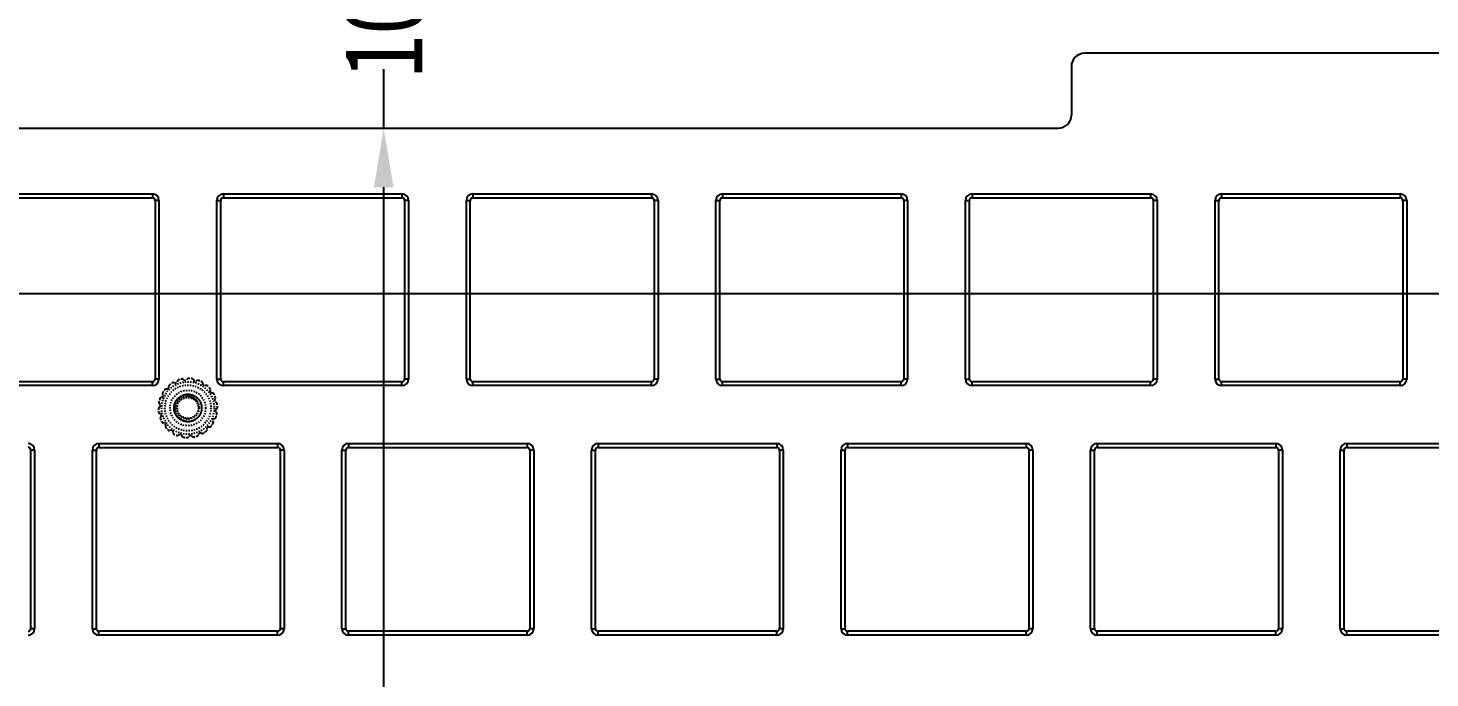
# Model space of a CAD drawing. Header units: inches. Extents: x 1466 to 2556, y -36 to 323.
# Drawn here: x 1720 to 1826.7, y 199.4 to 248.9 of the extents above; entities that cross this region are included whole.
import ezdxf

# ---------------------------------------------------------------- set-up
doc = ezdxf.new("R2010")
doc.units = ezdxf.units.IN
doc.header["$LTSCALE"] = 0.909449
doc.header["$MEASUREMENT"] = 0
doc.header["$PDMODE"] = 3
doc.header["$PDSIZE"] = 0.3125
doc.linetypes.add('HIDDEN', pattern=[0.2, 0.1, -0.1])
doc.linetypes.add('PHANTOM', pattern=[0.8, 0.45, -0.05, 0.1, -0.05, 0.1, -0.05])
doc.layers.get('0').update_dxf_attribs({"linetype": 'CONTINUOUS'})
doc.layers.get('Defpoints').update_dxf_attribs({"linetype": 'CONTINUOUS'})
doc.layers.add('DEFAULT_2', color=8, linetype='HIDDEN')
doc.layers.add('DEFAULT_3', color=7, linetype='PHANTOM')
doc.styles.get("Standard").update_dxf_attribs({"font": 'txt', "width": 0.8})
doc.dimstyles.get("Standard").update_dxf_attribs({"dimtxt": 6, "dimasz": 4.5, "dimexe": 1, "dimexo": 1, "dimgap": 0.09, "dimtad": 0, "dimzin": 1, "dimdsep": 46, "dimtxsty": 'STANDARD', "dimcen": 0.09, "dimclrd": 5, "dimclre": 5, "dimclrt": 1, "dimadec": 0, "dimazin": 0, "dimtp": 0.01, "dimtm": 0.01, "dimtfac": 1, "dimtofl": 0, "dimtmove": 0, "dimatfit": 3, "dimfxl": 1, "dimtolj": 1, "dimtzin": 4, "dimarcsym": 0})

# ---------------------------------------------------------------- blocks, each defined once
blk = doc.blocks.new('*D39')
at = {"layer": 'DEFAULT_3', "color": 3, "linetype": 'ByBlock', "lineweight": -2}
for p, q in [((1578.4, 224.46), (1578.4, 229.64)), ((1890.99, 224.46), (1890.99, 229.64)), ((1578.4, 228.64), (1573.9, 228.64)), ((1886.49, 228.64), (1582.9, 228.64))]:
    blk.add_line(p, q, dxfattribs=at)
at = {"layer": 'DEFAULT_3', "color": 3, "linetype": 'ByBlock'}
for points in [[(1582.9, 229.39), (1582.9, 227.89), (1578.4, 228.64)], [(1886.49, 229.39), (1886.49, 227.89), (1890.99, 228.64)]]:
    blk.add_solid(points, dxfattribs=at)
at = {"layer": 'Defpoints', "color": 0, "linetype": 'ByBlock'}
for p in [(1578.4, 228.64), (1578.4, 223.46), (1890.99, 223.46)]:
    blk.add_point(p, dxfattribs=at)
at = {"layer": 'DEFAULT_3', "color": 3, "linetype": 'ByBlock', "insert": (1554.21, 228.64), "char_height": 6, "attachment_point": 5}
blk.add_mtext('\\A1;312.60%%P0.10', dxfattribs=at)
blk = doc.blocks.new('*D42')
at = {"layer": 'DEFAULT_3', "color": 3, "linetype": 'ByBlock', "lineweight": -2}
for p, q in [((1747.07, 241.25), (1747.07, 245.75)), ((1737.43, 241.25), (1748.07, 241.25)), ((1747.07, 138.45), (1747.07, 236.75)), ((1733.43, 133.95), (1748.07, 133.95))]:
    blk.add_line(p, q, dxfattribs=at)
at = {"layer": 'DEFAULT_3', "color": 3, "linetype": 'ByBlock'}
for points in [[(1746.32, 236.75), (1747.82, 236.75), (1747.07, 241.25)], [(1746.32, 138.45), (1747.82, 138.45), (1747.07, 133.95)]]:
    blk.add_solid(points, dxfattribs=at)
at = {"layer": 'Defpoints', "color": 0, "linetype": 'ByBlock'}
for p in [(1736.43, 241.25), (1732.43, 133.95), (1747.07, 133.95)]:
    blk.add_point(p, dxfattribs=at)
at = {"layer": 'DEFAULT_3', "color": 3, "linetype": 'ByBlock', "insert": (1747.07, 263.04), "char_height": 6, "attachment_point": 5, "rotation": 90}
blk.add_mtext('\\A1;107.30%%P0.1', dxfattribs=at)

msp = doc.modelspace()

# ---------------------------------------------------------------- linework, layer by layer
at = {"color": 7, "linetype": 'Continuous'}
for p, q in [((1862.427, 246.947), (1800.427, 246.947)), ((1799.427, 245.947), (1799.427, 242.247)), ((1674.427, 241.247), (1798.427, 241.247)), ((1715.862, 236.247), (1729.462, 236.247)), ((1715.862, 235.947), (1729.462, 235.947)), ((1729.462, 236.247), (1729.462, 235.947)), ((1734.862, 236.247), (1734.862, 235.947)), ((1734.862, 236.247), (1748.462, 236.247)), ((1734.862, 235.947), (1748.462, 235.947)), ((1748.462, 236.247), (1748.462, 235.947)), ((1753.862, 236.247), (1753.862, 235.947)), ((1753.862, 236.247), (1767.462, 236.247)), ((1753.862, 235.947), (1767.462, 235.947)), ((1767.462, 236.247), (1767.462, 235.947)), ((1772.862, 236.247), (1772.862, 235.947)), ((1772.862, 236.247), (1786.462, 236.247)), ((1772.862, 235.947), (1786.462, 235.947)), ((1786.462, 236.247), (1786.462, 235.947)), ((1791.862, 236.247), (1805.462, 236.247)), ((1791.862, 236.247), (1791.862, 235.947)), ((1791.862, 235.947), (1805.462, 235.947)), ((1805.462, 236.247), (1805.462, 235.947)), ((1810.862, 236.247), (1824.462, 236.247)), ((1810.862, 236.247), (1810.862, 235.947)), ((1810.862, 235.947), (1824.462, 235.947)), ((1824.462, 236.247), (1824.462, 235.947)), ((1729.662, 235.747), (1729.662, 222.147)), ((1729.962, 235.747), (1729.662, 235.747)), ((1729.962, 235.747), (1729.962, 222.147)), ((1734.362, 222.147), (1734.362, 235.747)), ((1734.362, 235.747), (1734.662, 235.747)), ((1734.662, 222.147), (1734.662, 235.747)), ((1748.662, 235.747), (1748.662, 222.147)), ((1748.962, 235.747), (1748.662, 235.747)), ((1748.962, 235.747), (1748.962, 222.147)), ((1753.362, 222.147), (1753.362, 235.747)), ((1753.362, 235.747), (1753.662, 235.747)), ((1753.662, 222.147), (1753.662, 235.747)), ((1767.662, 235.747), (1767.662, 222.147)), ((1767.962, 235.747), (1767.662, 235.747)), ((1767.962, 235.747), (1767.962, 222.147)), ((1772.362, 222.147), (1772.362, 235.747)), ((1772.362, 235.747), (1772.662, 235.747)), ((1772.662, 222.147), (1772.662, 235.747)), ((1786.962, 235.747), (1786.662, 235.747)), ((1786.662, 235.747), (1786.662, 222.147)), ((1786.962, 235.747), (1786.962, 222.147)), ((1791.362, 235.747), (1791.662, 235.747)), ((1791.362, 222.147), (1791.362, 235.747)), ((1791.662, 222.147), (1791.662, 235.747)), ((1805.962, 235.747), (1805.662, 235.747)), ((1805.662, 235.747), (1805.662, 222.147)), ((1805.962, 235.747), (1805.962, 222.147)), ((1810.362, 235.747), (1810.662, 235.747)), ((1810.362, 222.147), (1810.362, 235.747)), ((1810.662, 222.147), (1810.662, 235.747)), ((1824.962, 235.747), (1824.662, 235.747)), ((1824.662, 235.747), (1824.662, 222.147)), ((1824.962, 235.747), (1824.962, 222.147)), ((1729.962, 222.147), (1729.662, 222.147)), ((1734.362, 222.147), (1734.662, 222.147)), ((1748.962, 222.147), (1748.662, 222.147)), ((1753.362, 222.147), (1753.662, 222.147)), ((1767.962, 222.147), (1767.662, 222.147)), ((1772.362, 222.147), (1772.662, 222.147)), ((1786.962, 222.147), (1786.662, 222.147)), ((1791.362, 222.147), (1791.662, 222.147)), ((1805.962, 222.147), (1805.662, 222.147)), ((1810.362, 222.147), (1810.662, 222.147)), ((1824.962, 222.147), (1824.662, 222.147)), ((1729.462, 221.947), (1715.862, 221.947)), ((1729.462, 221.647), (1715.862, 221.647)), ((1729.462, 221.647), (1729.462, 221.947)), ((1734.862, 221.647), (1734.862, 221.947)), ((1748.462, 221.947), (1734.862, 221.947)), ((1748.462, 221.647), (1734.862, 221.647)), ((1748.462, 221.647), (1748.462, 221.947)), ((1753.862, 221.647), (1753.862, 221.947)), ((1767.462, 221.947), (1753.862, 221.947)), ((1767.462, 221.647), (1753.862, 221.647)), ((1767.462, 221.647), (1767.462, 221.947)), ((1786.462, 221.947), (1772.862, 221.947)), ((1772.862, 221.647), (1772.862, 221.947)), ((1786.462, 221.647), (1772.862, 221.647)), ((1786.462, 221.647), (1786.462, 221.947)), ((1805.462, 221.947), (1791.862, 221.947)), ((1791.862, 221.647), (1791.862, 221.947)), ((1805.462, 221.647), (1791.862, 221.647)), ((1805.462, 221.647), (1805.462, 221.947)), ((1824.462, 221.947), (1810.862, 221.947)), ((1810.862, 221.647), (1810.862, 221.947)), ((1824.462, 221.647), (1810.862, 221.647)), ((1824.462, 221.647), (1824.462, 221.947)), ((1720.192, 216.747), (1720.192, 203.147)), ((1720.492, 216.747), (1720.192, 216.747)), ((1720.492, 216.747), (1720.492, 203.147)), ((1724.892, 203.147), (1724.892, 216.747)), ((1724.892, 216.747), (1725.192, 216.747)), ((1725.192, 203.147), (1725.192, 216.747)), ((1725.392, 217.247), (1725.392, 216.947)), ((1725.392, 217.247), (1738.992, 217.247)), ((1725.392, 216.947), (1738.992, 216.947)), ((1738.992, 217.247), (1738.992, 216.947)), ((1739.192, 216.747), (1739.192, 203.147)), ((1739.492, 216.747), (1739.192, 216.747)), ((1739.492, 216.747), (1739.492, 203.147)), ((1743.892, 203.147), (1743.892, 216.747)), ((1743.892, 216.747), (1744.192, 216.747)), ((1744.192, 203.147), (1744.192, 216.747)), ((1744.392, 217.247), (1744.392, 216.947)), ((1744.392, 217.247), (1757.992, 217.247)), ((1744.392, 216.947), (1757.992, 216.947)), ((1757.992, 217.247), (1757.992, 216.947)), ((1758.192, 216.747), (1758.192, 203.147)), ((1758.492, 216.747), (1758.192, 216.747)), ((1758.492, 216.747), (1758.492, 203.147)), ((1762.892, 203.147), (1762.892, 216.747)), ((1762.892, 216.747), (1763.192, 216.747)), ((1763.192, 203.147), (1763.192, 216.747)), ((1763.392, 217.247), (1763.392, 216.947)), ((1763.392, 217.247), (1776.992, 217.247)), ((1763.392, 216.947), (1776.992, 216.947)), ((1776.992, 217.247), (1776.992, 216.947)), ((1777.492, 216.747), (1777.192, 216.747)), ((1777.192, 216.747), (1777.192, 203.147)), ((1777.492, 216.747), (1777.492, 203.147)), ((1781.892, 216.747), (1782.192, 216.747)), ((1781.892, 203.147), (1781.892, 216.747)), ((1782.192, 203.147), (1782.192, 216.747)), ((1782.392, 217.247), (1795.992, 217.247)), ((1782.392, 217.247), (1782.392, 216.947)), ((1782.392, 216.947), (1795.992, 216.947)), ((1795.992, 217.247), (1795.992, 216.947)), ((1796.492, 216.747), (1796.192, 216.747)), ((1796.192, 216.747), (1796.192, 203.147)), ((1796.492, 216.747), (1796.492, 203.147)), ((1800.892, 216.747), (1801.192, 216.747)), ((1800.892, 203.147), (1800.892, 216.747)), ((1801.192, 203.147), (1801.192, 216.747)), ((1801.392, 217.247), (1814.992, 217.247)), ((1801.392, 217.247), (1801.392, 216.947)), ((1801.392, 216.947), (1814.992, 216.947)), ((1814.992, 217.247), (1814.992, 216.947)), ((1815.492, 216.747), (1815.192, 216.747)), ((1815.192, 216.747), (1815.192, 203.147)), ((1815.492, 216.747), (1815.492, 203.147)), ((1819.892, 216.747), (1820.192, 216.747)), ((1819.892, 203.147), (1819.892, 216.747)), ((1820.192, 203.147), (1820.192, 216.747)), ((1820.392, 217.247), (1833.992, 217.247)), ((1820.392, 217.247), (1820.392, 216.947)), ((1820.392, 216.947), (1833.992, 216.947)), ((1720.492, 203.147), (1720.192, 203.147)), ((1724.892, 203.147), (1725.192, 203.147)), ((1725.392, 202.647), (1725.392, 202.947)), ((1738.992, 202.947), (1725.392, 202.947)), ((1738.992, 202.647), (1738.992, 202.947)), ((1739.492, 203.147), (1739.192, 203.147)), ((1743.892, 203.147), (1744.192, 203.147)), ((1744.392, 202.647), (1744.392, 202.947)), ((1757.992, 202.947), (1744.392, 202.947)), ((1757.992, 202.647), (1757.992, 202.947)), ((1758.492, 203.147), (1758.192, 203.147)), ((1762.892, 203.147), (1763.192, 203.147)), ((1776.992, 202.947), (1763.392, 202.947)), ((1763.392, 202.647), (1763.392, 202.947)), ((1776.992, 202.647), (1776.992, 202.947)), ((1777.492, 203.147), (1777.192, 203.147)), ((1781.892, 203.147), (1782.192, 203.147)), ((1795.992, 202.947), (1782.392, 202.947)), ((1782.392, 202.647), (1782.392, 202.947)), ((1795.992, 202.647), (1795.992, 202.947)), ((1796.492, 203.147), (1796.192, 203.147)), ((1800.892, 203.147), (1801.192, 203.147)), ((1814.992, 202.947), (1801.392, 202.947)), ((1801.392, 202.647), (1801.392, 202.947)), ((1814.992, 202.647), (1814.992, 202.947)), ((1815.492, 203.147), (1815.192, 203.147)), ((1819.892, 203.147), (1820.192, 203.147)), ((1833.992, 202.947), (1820.392, 202.947)), ((1820.392, 202.647), (1820.392, 202.947)), ((1738.992, 202.647), (1725.392, 202.647)), ((1757.992, 202.647), (1744.392, 202.647)), ((1776.992, 202.647), (1763.392, 202.647)), ((1795.992, 202.647), (1782.392, 202.647)), ((1814.992, 202.647), (1801.392, 202.647)), ((1833.992, 202.647), (1820.392, 202.647))]:
    msp.add_line(p, q, dxfattribs=at)
for centre, radius, start, end in [((1800.427, 245.947), 1, 90, 180), ((1798.427, 242.247), 1, 270, 0), ((1729.462, 235.747), 0.5, 0, 90), ((1729.462, 235.747), 0.2, 0, 90), ((1734.862, 235.747), 0.5, 90, 180), ((1734.862, 235.747), 0.2, 90, 180), ((1748.462, 235.747), 0.5, 0, 90), ((1748.462, 235.747), 0.2, 0, 90), ((1753.862, 235.747), 0.5, 90, 180), ((1753.862, 235.747), 0.2, 90, 180), ((1767.462, 235.747), 0.5, 0, 90), ((1767.462, 235.747), 0.2, 0, 90), ((1772.862, 235.747), 0.5, 90, 180), ((1772.862, 235.747), 0.2, 90, 180), ((1786.462, 235.747), 0.5, 0, 90), ((1786.462, 235.747), 0.2, 0, 90), ((1791.862, 235.747), 0.5, 90, 180), ((1791.862, 235.747), 0.2, 90, 180), ((1805.462, 235.747), 0.5, 0, 90), ((1805.462, 235.747), 0.2, 0, 90), ((1810.862, 235.747), 0.5, 90, 180), ((1810.862, 235.747), 0.2, 90, 180), ((1824.462, 235.747), 0.5, 0, 90), ((1824.462, 235.747), 0.2, 0, 90), ((1729.462, 222.147), 0.5, 270, 0), ((1729.462, 222.147), 0.2, 270, 0), ((1734.862, 222.147), 0.5, 180, 270), ((1734.862, 222.147), 0.2, 180, 270), ((1748.462, 222.147), 0.5, 270, 360), ((1748.462, 222.147), 0.2, 270, 0), ((1753.862, 222.147), 0.5, 180, 270), ((1753.862, 222.147), 0.2, 180, 270), ((1767.462, 222.147), 0.5, 270, 0), ((1767.462, 222.147), 0.2, 270, 0), ((1772.862, 222.147), 0.5, 180, 270), ((1772.862, 222.147), 0.2, 180, 270), ((1786.462, 222.147), 0.5, 270, 0), ((1786.462, 222.147), 0.2, 270, 0), ((1791.862, 222.147), 0.5, 180, 270), ((1791.862, 222.147), 0.2, 180, 270), ((1805.462, 222.147), 0.5, 270, 360), ((1805.462, 222.147), 0.2, 270, 0), ((1810.862, 222.147), 0.5, 180, 270), ((1810.862, 222.147), 0.2, 180, 270), ((1824.462, 222.147), 0.5, 270, 0), ((1824.462, 222.147), 0.2, 270, 0), ((1719.992, 216.747), 0.5, 0, 90), ((1719.992, 216.747), 0.2, 0, 90), ((1725.392, 216.747), 0.5, 90, 180), ((1725.392, 216.747), 0.2, 90, 180), ((1738.992, 216.747), 0.5, 0, 90), ((1738.992, 216.747), 0.2, 0, 90), ((1744.392, 216.747), 0.5, 90, 180), ((1744.392, 216.747), 0.2, 90, 180), ((1757.992, 216.747), 0.5, 0, 90), ((1757.992, 216.747), 0.2, 0, 90), ((1763.392, 216.747), 0.5, 90, 180), ((1763.392, 216.747), 0.2, 90, 180), ((1776.992, 216.747), 0.5, 0, 90), ((1776.992, 216.747), 0.2, 0, 90), ((1782.392, 216.747), 0.5, 90, 180), ((1782.392, 216.747), 0.2, 90, 180), ((1795.992, 216.747), 0.5, 0, 90), ((1795.992, 216.747), 0.2, 0, 90), ((1801.392, 216.747), 0.5, 90, 180), ((1801.392, 216.747), 0.2, 90, 180), ((1814.992, 216.747), 0.5, 0, 90), ((1814.992, 216.747), 0.2, 0, 90), ((1820.392, 216.747), 0.5, 90, 180), ((1820.392, 216.747), 0.2, 90, 180), ((1719.992, 203.147), 0.5, 270, 0), ((1719.992, 203.147), 0.2, 270, 0), ((1725.392, 203.147), 0.5, 180, 270), ((1725.392, 203.147), 0.2, 180, 270), ((1738.992, 203.147), 0.5, 270, 0), ((1738.992, 203.147), 0.2, 270, 0), ((1744.392, 203.147), 0.5, 180, 270), ((1744.392, 203.147), 0.2, 180, 270), ((1757.992, 203.147), 0.5, 270, 360), ((1757.992, 203.147), 0.2, 270, 0), ((1763.392, 203.147), 0.5, 180, 270), ((1763.392, 203.147), 0.2, 180, 270), ((1776.992, 203.147), 0.5, 270, 0), ((1776.992, 203.147), 0.2, 270, 0), ((1782.392, 203.147), 0.5, 180, 270), ((1782.392, 203.147), 0.2, 180, 270), ((1795.992, 203.147), 0.5, 270, 360), ((1795.992, 203.147), 0.2, 270, 0), ((1801.392, 203.147), 0.5, 180, 270), ((1801.392, 203.147), 0.2, 180, 270), ((1814.992, 203.147), 0.5, 270, 360), ((1814.992, 203.147), 0.2, 270, 0), ((1820.392, 203.147), 0.5, 180, 270), ((1820.392, 203.147), 0.2, 180, 270)]:
    msp.add_arc(centre, radius, start, end, dxfattribs=at)
at = {"layer": 'DEFAULT_2', "color": 8, "linetype": 'HIDDEN'}
for p, q in [((1731.376, 222.018), (1731.33, 221.896)), ((1731.908, 222.051), (1731.802, 222.138)), ((1732.132, 222.162), (1732.047, 222.063)), ((1732.643, 222.011), (1732.573, 222.129)), ((1732.891, 222.038), (1732.778, 221.975)), ((1730.229, 221.028), (1730.272, 220.905)), ((1730.485, 221.394), (1730.615, 221.395)), ((1730.714, 221.494), (1730.715, 221.624)), ((1731.204, 221.837), (1731.074, 221.883)), ((1732.162, 220.797), (1732.162, 220.994)), ((1733.32, 221.722), (1733.294, 221.857)), ((1733.563, 221.663), (1733.434, 221.642)), ((1733.857, 221.219), (1733.879, 221.355)), ((1734.065, 221.08), (1733.937, 221.105)), ((1730.046, 220.062), (1729.942, 219.972)), ((1729.976, 220.302), (1730.058, 220.201)), ((1730.213, 220.779), (1730.084, 220.73)), ((1734.19, 220.563), (1734.257, 220.682)), ((1734.338, 220.361), (1734.226, 220.428)), ((1734.278, 219.832), (1734.383, 219.921)), ((1730.098, 219.466), (1729.986, 219.532)), ((1730.134, 219.331), (1730.067, 219.211)), ((1730.387, 218.789), (1730.259, 218.813)), ((1734.052, 218.988), (1734.095, 218.866)), ((1734.111, 219.115), (1734.24, 219.164)), ((1734.266, 219.693), (1734.348, 219.592)), ((1730.467, 218.675), (1730.445, 218.539)), ((1730.89, 218.252), (1730.762, 218.231)), ((1731.004, 218.172), (1731.03, 218.037)), ((1731.546, 217.919), (1731.433, 217.855)), ((1731.681, 217.883), (1731.752, 217.764)), ((1732.277, 217.831), (1732.193, 217.732)), ((1732.416, 217.843), (1732.523, 217.756)), ((1732.994, 217.998), (1732.948, 217.876)), ((1733.121, 218.057), (1733.25, 218.011)), ((1733.611, 218.4), (1733.609, 218.27)), ((1733.839, 218.5), (1733.709, 218.498))]:
    msp.add_line(p, q, dxfattribs=at)
for radius in [2, 1.75, 1.35, 0.85, 0.8]:
    msp.add_circle((1732.162, 219.947), radius, dxfattribs=at)
for centre, radius, start, end in [((1731.47, 221.982), 0.1, 108.78772, 159.31073), ((1732.162, 219.947), 2.25, 101.21228, 108.78772), ((1731.744, 222.056), 0.1, 50.68927, 101.21228), ((1731.971, 222.128), 0.1, 230.68927, 319.31073), ((1732.208, 222.096), 0.1, 88.78772, 139.31073), ((1732.162, 219.947), 2.25, 81.21228, 88.78772), ((1732.491, 222.072), 0.1, 30.68927, 81.21228), ((1732.729, 222.062), 0.1, 210.68927, 299.31073), ((1732.94, 221.951), 0.1, 68.78772, 119.31073), ((1732.162, 219.947), 2.25, 61.21228, 68.78772), ((1730.323, 221.061), 0.1, 148.78772, 199.31073), ((1732.162, 219.947), 2.25, 141.21228, 148.78772), ((1730.486, 221.294), 0.1, 90.68927, 141.21228), ((1730.614, 221.495), 0.1, 270.68927, 359.31073), ((1730.815, 221.623), 0.1, 128.78772, 179.31073), ((1732.162, 219.947), 2.25, 121.21228, 128.78772), ((1731.048, 221.786), 0.1, 70.68927, 121.21228), ((1731.237, 221.931), 0.1, 250.68927, 339.31073), ((1733.198, 221.831), 0.1, 10.68927, 61.21228), ((1733.418, 221.741), 0.1, 190.68927, 279.31073), ((1733.579, 221.564), 0.1, 48.78772, 99.31073), ((1732.162, 219.947), 2.25, 41.21228, 48.78772), ((1733.78, 221.363), 0.1, 350.68927, 41.21228), ((1733.956, 221.203), 0.1, 170.68927, 259.31073), ((1734.046, 220.982), 0.1, 28.78772, 79.31073), ((1732.162, 219.947), 2.25, 21.21228, 28.78772), ((1730.013, 219.901), 0.1, 130.68927, 181.21228), ((1732.162, 219.947), 2.25, 181.21228, 188.78772), ((1730.053, 220.365), 0.1, 168.78772, 219.31073), ((1732.162, 219.947), 2.25, 161.21228, 168.78772), ((1730.127, 220.639), 0.1, 110.68927, 161.21228), ((1729.981, 220.138), 0.1, 310.68927, 39.31073), ((1730.178, 220.872), 0.1, 290.68927, 19.31073), ((1734.277, 220.514), 0.1, 150.68927, 239.31073), ((1734.166, 220.725), 0.1, 330.68927, 21.21228), ((1734.287, 220.275), 0.1, 8.78772, 59.31073), ((1734.312, 219.992), 0.1, 310.68927, 1.21228), ((1732.162, 219.947), 2.25, 1.21228, 8.78772), ((1730.037, 219.618), 0.1, 188.78772, 239.31073), ((1730.158, 219.169), 0.1, 150.68927, 201.21228), ((1732.162, 219.947), 2.25, 201.21228, 208.78772), ((1730.047, 219.38), 0.1, 330.68927, 59.31073), ((1730.278, 218.911), 0.1, 208.78772, 259.31073), ((1734.147, 219.021), 0.1, 110.68927, 199.31073), ((1734.001, 218.833), 0.1, 328.78772, 19.31073), ((1734.198, 219.254), 0.1, 290.68927, 341.21228), ((1734.344, 219.756), 0.1, 130.68927, 219.31073), ((1732.162, 219.947), 2.25, 341.21228, 348.78772), ((1734.271, 219.529), 0.1, 348.78772, 39.31073), ((1730.368, 218.691), 0.1, 350.68927, 79.31073), ((1730.545, 218.53), 0.1, 170.68927, 221.21228), ((1732.162, 219.947), 2.25, 221.21228, 228.78772), ((1730.746, 218.329), 0.1, 228.78772, 279.31073), ((1730.906, 218.153), 0.1, 10.68927, 99.31073), ((1731.127, 218.063), 0.1, 190.68927, 241.21228), ((1732.162, 219.947), 2.25, 241.21228, 248.78772), ((1731.384, 217.942), 0.1, 248.78772, 299.31073), ((1731.595, 217.832), 0.1, 30.68927, 119.31073), ((1731.834, 217.822), 0.1, 210.68927, 261.21228), ((1732.353, 217.765), 0.1, 50.68927, 139.31073), ((1732.58, 217.838), 0.1, 230.68927, 281.21228), ((1732.162, 219.947), 2.25, 281.21228, 288.78772), ((1732.855, 217.911), 0.1, 288.78772, 339.31073), ((1733.088, 217.962), 0.1, 70.68927, 159.31073), ((1733.276, 218.108), 0.1, 250.68927, 301.21228), ((1732.162, 219.947), 2.25, 301.21228, 308.78772), ((1733.509, 218.271), 0.1, 308.78772, 359.31073), ((1733.711, 218.398), 0.1, 90.68927, 179.31073), ((1733.838, 218.6), 0.1, 270.68927, 321.21228), ((1732.162, 219.947), 2.25, 321.21228, 328.78772), ((1732.162, 219.947), 2.25, 261.21228, 268.78772), ((1732.117, 217.797), 0.1, 268.78772, 319.31073)]:
    msp.add_arc(centre, radius, start, end, dxfattribs=at)
for points, knots in [([(1732.162, 220.994), (1732.258, 220.994), (1732.451, 220.968), (1732.717, 220.85), (1732.943, 220.666), (1733.108, 220.426), (1733.204, 220.15), (1733.219, 219.859), (1733.156, 219.575), (1733.017, 219.319), (1732.814, 219.109), (1732.561, 218.964), (1732.326, 218.904), (1732.133, 218.896), (1731.942, 218.915), (1731.756, 218.973), (1731.588, 219.067), (1731.472, 219.154), (1731.37, 219.257), (1731.283, 219.372), (1731.212, 219.498), (1731.159, 219.633), (1731.126, 219.774), (1731.112, 219.917), (1731.117, 220.062), (1731.143, 220.204), (1731.189, 220.342), (1731.252, 220.472), (1731.333, 220.592), (1731.429, 220.7), (1731.54, 220.793), (1731.662, 220.871), (1731.793, 220.931), (1731.978, 220.986), (1732.172, 221.002), (1732.363, 220.978), (1732.549, 220.929), (1732.723, 220.84), (1732.874, 220.72), (1733.006, 220.581), (1733.133, 220.373), (1733.213, 220.093), (1733.213, 219.802), (1733.109, 219.43), (1732.791, 219.041), (1732.316, 218.879), (1731.931, 218.912), (1731.658, 219.013), (1731.423, 219.186), (1731.273, 219.378), (1731.189, 219.551), (1731.129, 219.734), (1731.107, 219.927), (1731.125, 220.119), (1731.17, 220.306), (1731.253, 220.483), (1731.369, 220.636), (1731.471, 220.739), (1731.587, 220.826), (1731.713, 220.897), (1731.848, 220.95), (1731.988, 220.983), (1732.132, 220.997), (1732.277, 220.991), (1732.419, 220.966), (1732.557, 220.921), (1732.687, 220.857), (1732.807, 220.777), (1732.915, 220.68), (1733.008, 220.57), (1733.086, 220.448), (1733.146, 220.316), (1733.188, 220.178), (1733.217, 219.987), (1733.203, 219.745), (1733.109, 219.469), (1732.943, 219.229), (1732.719, 219.043), (1732.452, 218.927), (1732.163, 218.886), (1731.875, 218.926), (1731.607, 219.042), (1731.383, 219.228), (1731.216, 219.467), (1731.122, 219.742), (1731.105, 220.033), (1731.147, 220.223), (1731.181, 220.313)], [0, 0, 0, 0, 0.0156207, 0.0312417, 0.0468618, 0.0624828, 0.0781031, 0.0937235, 0.1093442, 0.1249647, 0.1405859, 0.1562066, 0.1718275, 0.1796564, 0.187485, 0.2031064, 0.2109353, 0.2187644, 0.2265933, 0.2344223, 0.2422506, 0.2500798, 0.2579085, 0.2657376, 0.273566, 0.2813951, 0.2892239, 0.2970531, 0.304882, 0.3127109, 0.3205401, 0.328369, 0.3361983, 0.3440269, 0.3596489, 0.3674779, 0.3753061, 0.3909275, 0.3987563, 0.4065849, 0.422206, 0.4378259, 0.4534474, 0.4690682, 0.5000189, 0.5309693, 0.5465897, 0.5622108, 0.5778305, 0.5934519, 0.6012804, 0.6091092, 0.6247304, 0.6325586, 0.6403878, 0.6560103, 0.6638391, 0.6716685, 0.6794976, 0.6873268, 0.6951557, 0.7029845, 0.7108136, 0.7186426, 0.7264716, 0.7343, 0.7421292, 0.7499578, 0.7577868, 0.765615, 0.7734441, 0.7812731, 0.7891022, 0.7969311, 0.8125525, 0.8281721, 0.8437932, 0.8594143, 0.8750359, 0.8906567, 0.9062774, 0.9218976, 0.9375176, 0.9531382, 0.968758, 0.9843791, 1, 1, 1, 1]), ([(1731.476, 219.155), (1731.404, 219.218), (1731.275, 219.364), (1731.172, 219.584), (1731.126, 219.771), (1731.107, 219.963), (1731.133, 220.205), (1731.242, 220.475), (1731.421, 220.705), (1731.655, 220.879), (1731.928, 220.981), (1732.218, 221.007), (1732.504, 220.951), (1732.764, 220.82), (1732.979, 220.623), (1733.107, 220.417), (1733.173, 220.236), (1733.202, 220.094), (1733.213, 219.95), (1733.204, 219.805), (1733.174, 219.664), (1733.109, 219.482), (1733.008, 219.316), (1732.876, 219.176), (1732.763, 219.085), (1732.639, 219.011), (1732.506, 218.954), (1732.367, 218.916), (1732.223, 218.898), (1732.078, 218.9), (1731.935, 218.921), (1731.796, 218.961), (1731.621, 219.041), (1731.464, 219.156), (1731.335, 219.299), (1731.227, 219.458), (1731.153, 219.639), (1731.118, 219.828), (1731.109, 220.021), (1731.149, 220.26), (1731.252, 220.481), (1731.368, 220.634), (1731.503, 220.771), (1731.706, 220.905), (1731.984, 220.992), (1732.276, 221.002), (1732.558, 220.93), (1732.811, 220.786), (1732.981, 220.612), (1733.085, 220.45), (1733.165, 220.275), (1733.219, 220.038), (1733.207, 219.795), (1733.157, 219.609), (1733.083, 219.431), (1732.972, 219.271), (1732.833, 219.138), (1732.676, 219.026), (1732.498, 218.946), (1732.31, 218.906), (1732.166, 218.896), (1732.021, 218.906), (1731.88, 218.935), (1731.743, 218.983), (1731.615, 219.05), (1731.497, 219.134), (1731.392, 219.233), (1731.3, 219.345), (1731.202, 219.51), (1731.138, 219.694), (1731.113, 219.885), (1731.114, 220.03), (1731.136, 220.173), (1731.177, 220.312), (1731.236, 220.444), (1731.339, 220.607), (1731.474, 220.747), (1731.634, 220.855), (1731.806, 220.94), (1732.042, 221), (1732.333, 220.994), (1732.611, 220.907), (1732.856, 220.75), (1733.048, 220.53), (1733.174, 220.267), (1733.222, 219.98), (1733.197, 219.738), (1733.137, 219.555), (1733.053, 219.382), (1732.905, 219.189), (1732.748, 219.073), (1732.664, 219.027)], [0, 0, 0, 0, 0.0156096, 0.031221, 0.0390447, 0.0468683, 0.0624787, 0.0780888, 0.0936992, 0.1093098, 0.1249201, 0.1405311, 0.156141, 0.1717516, 0.1873612, 0.2029723, 0.210796, 0.2186198, 0.2264437, 0.2342675, 0.242091, 0.2499147, 0.2655261, 0.2733497, 0.2811733, 0.2889973, 0.2968212, 0.3046448, 0.3124685, 0.3202923, 0.3281163, 0.33594, 0.3437638, 0.3593756, 0.3671993, 0.3750228, 0.390634, 0.3984577, 0.4062812, 0.4218922, 0.437502, 0.4453257, 0.4531497, 0.4687598, 0.4843705, 0.499981, 0.5155915, 0.5312022, 0.5468126, 0.5546364, 0.5624603, 0.57807, 0.5936809, 0.6015045, 0.6093282, 0.6249393, 0.632763, 0.6405865, 0.6561984, 0.6640219, 0.6718457, 0.6796696, 0.6874935, 0.6953171, 0.7031409, 0.7109647, 0.7187886, 0.7266122, 0.7344359, 0.7500473, 0.7578711, 0.7656947, 0.7735183, 0.7813423, 0.7891661, 0.7969897, 0.8126009, 0.8204246, 0.8282482, 0.8438586, 0.8594686, 0.8750795, 0.8906898, 0.9063003, 0.9219107, 0.937521, 0.9531313, 0.9609552, 0.9687788, 0.9843901, 1, 1, 1, 1]), ([(1731.181, 220.313), (1731.214, 220.403), (1731.306, 220.574), (1731.51, 220.783), (1731.762, 220.93), (1732.044, 221.001), (1732.335, 220.994), (1732.613, 220.906), (1732.858, 220.748), (1733.049, 220.528), (1733.175, 220.265), (1733.222, 219.978), (1733.196, 219.736), (1733.136, 219.553), (1733.052, 219.38), (1732.933, 219.226), (1732.786, 219.101), (1732.664, 219.024), (1732.532, 218.963), (1732.394, 218.922), (1732.251, 218.9), (1732.106, 218.898), (1731.962, 218.915), (1731.823, 218.952), (1731.689, 219.008), (1731.565, 219.082), (1731.452, 219.173), (1731.352, 219.277), (1731.268, 219.395), (1731.201, 219.523), (1731.152, 219.659), (1731.122, 219.801), (1731.111, 219.945), (1731.124, 220.137), (1731.177, 220.325), (1731.266, 220.496), (1731.378, 220.653), (1731.521, 220.785), (1731.686, 220.884), (1731.863, 220.959), (1732.102, 221.006), (1732.392, 220.983), (1732.665, 220.88), (1732.977, 220.653), (1733.231, 220.22), (1733.216, 219.717), (1733.051, 219.369), (1732.861, 219.148), (1732.617, 218.989), (1732.385, 218.915), (1732.193, 218.896), (1732.001, 218.904), (1731.812, 218.951), (1731.639, 219.036), (1731.479, 219.143), (1731.342, 219.282), (1731.239, 219.445), (1731.179, 219.576), (1731.137, 219.715), (1731.115, 219.858), (1731.113, 220.003), (1731.13, 220.146), (1731.168, 220.286), (1731.224, 220.419), (1731.297, 220.544), (1731.387, 220.657), (1731.493, 220.756), (1731.61, 220.841), (1731.738, 220.908), (1731.874, 220.957), (1732.016, 220.987), (1732.16, 220.997), (1732.304, 220.988), (1732.493, 220.949), (1732.716, 220.852), (1732.941, 220.667), (1733.107, 220.428), (1733.203, 220.153), (1733.219, 219.862), (1733.157, 219.577), (1733.018, 219.321), (1732.816, 219.111), (1732.564, 218.965), (1732.281, 218.892), (1731.99, 218.9), (1731.712, 218.986), (1731.549, 219.092), (1731.476, 219.155)], [0, 0, 0, 0, 0.0156206, 0.0312417, 0.0468618, 0.0624828, 0.0781032, 0.0937235, 0.1093442, 0.1249647, 0.140586, 0.1562066, 0.1718275, 0.1796564, 0.187485, 0.2031065, 0.2109353, 0.2187644, 0.2265933, 0.2344223, 0.2422506, 0.2500798, 0.2579085, 0.2657376, 0.2735661, 0.2813951, 0.289224, 0.2970531, 0.304882, 0.3127109, 0.3205401, 0.3283691, 0.3361983, 0.3440269, 0.359649, 0.367478, 0.3753061, 0.3909275, 0.3987563, 0.4065849, 0.4222061, 0.437826, 0.4534474, 0.4690682, 0.500019, 0.5309693, 0.5465897, 0.5622108, 0.5778305, 0.5934519, 0.6012804, 0.6091092, 0.6247304, 0.6325587, 0.6403878, 0.6560103, 0.6638391, 0.6716686, 0.6794976, 0.6873268, 0.6951557, 0.7029845, 0.7108136, 0.7186426, 0.7264716, 0.7343, 0.7421292, 0.7499578, 0.7577868, 0.765615, 0.7734441, 0.7812731, 0.7891022, 0.7969312, 0.8125525, 0.8281721, 0.8437932, 0.8594143, 0.8750359, 0.8906567, 0.9062774, 0.9218976, 0.9375176, 0.9531382, 0.968758, 0.9843791, 1, 1, 1, 1]), ([(1732.664, 219.027), (1732.582, 218.987), (1732.407, 218.927), (1732.131, 218.907), (1731.905, 218.954), (1731.736, 219.026), (1731.579, 219.12), (1731.409, 219.277), (1731.288, 219.474), (1731.226, 219.647), (1731.19, 219.826), (1731.192, 220.012), (1731.232, 220.191), (1731.282, 220.319), (1731.35, 220.439), (1731.434, 220.548), (1731.533, 220.644), (1731.645, 220.723), (1731.768, 220.786), (1731.898, 220.83), (1732.034, 220.854), (1732.171, 220.857), (1732.308, 220.839), (1732.44, 220.801), (1732.565, 220.743), (1732.717, 220.641), (1732.812, 220.539), (1732.863, 220.463)], [0, 0, 0, 0, 0.0624553, 0.1248968, 0.1873396, 0.218634, 0.2499241, 0.3123536, 0.3747813, 0.4060674, 0.4373525, 0.4997669, 0.5310491, 0.5623321, 0.5936153, 0.6248968, 0.6561756, 0.6874524, 0.7187309, 0.7500095, 0.7812895, 0.8125666, 0.8438407, 0.8751133, 0.9063832, 0.9376526, 1, 1, 1, 1]), ([(1732.863, 220.463), (1732.824, 220.515), (1732.732, 220.608), (1732.568, 220.714), (1732.383, 220.781), (1732.253, 220.796), (1732.189, 220.796)], [0, 0, 0, 0, 0.2500181, 0.5000116, 0.7499864, 1, 1, 1, 1])]:
    msp.add_open_spline(points, degree=3, knots=knots, dxfattribs=at)
msp.add_open_spline([(1732.806, 220.502), (1732.825, 220.49), (1732.845, 220.477), (1732.863, 220.463)], degree=3, dxfattribs=at)

# ---------------------------------------------------------------- dimensions: what is measured, and where the dimension line sits
at = {"layer": 'DEFAULT_3', "linetype": 'ByBlock'}
dim = msp.add_linear_dim(base=(1747.066, 133.947), p1=(1736.427, 241.247), p2=(1732.427, 133.947), angle=90, text='<>%%P0.1', dimstyle='STANDARD', override={"dimclrd": 3, "dimclre": 3, "dimclrt": 3, "dimtfillclr": 256}, dxfattribs=at)
dim.commit()
dim.dimension.update_dxf_attribs({"geometry": '*D42', "text_midpoint": (1747.066, 263.037), "dimtype": 160})
dim = msp.add_linear_dim(base=(1578.396, 228.641), p1=(1890.992, 223.462), p2=(1578.396, 223.462), text='<>%%P0.10', dimstyle='STANDARD', override={"dimclrd": 3, "dimclre": 3, "dimclrt": 3, "dimtfillclr": 256}, dxfattribs=at)
dim.commit()
dim.dimension.update_dxf_attribs({"geometry": '*D39', "text_midpoint": (1554.206, 228.641), "dimtype": 160})

doc.saveas('drawing.dxf')
